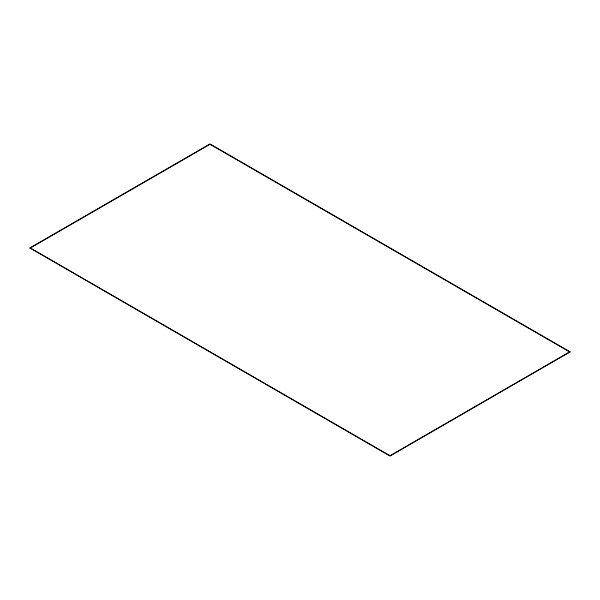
<?xml version="1.0" encoding="UTF-8"?>
<svg xmlns="http://www.w3.org/2000/svg" width="600" height="600" viewBox="0 0 600 600"><rect width="100%" height="100%" fill="white"/><g stroke="black" fill="none" stroke-linecap="round" stroke-linejoin="round"><path stroke-width="0.9" d="M30 247.913L210 143.985L570 351.832L390 456.015L30 247.913L390 455.752L570 351.832M30 248.167L210 144.248L570 352.087"/></g></svg>
